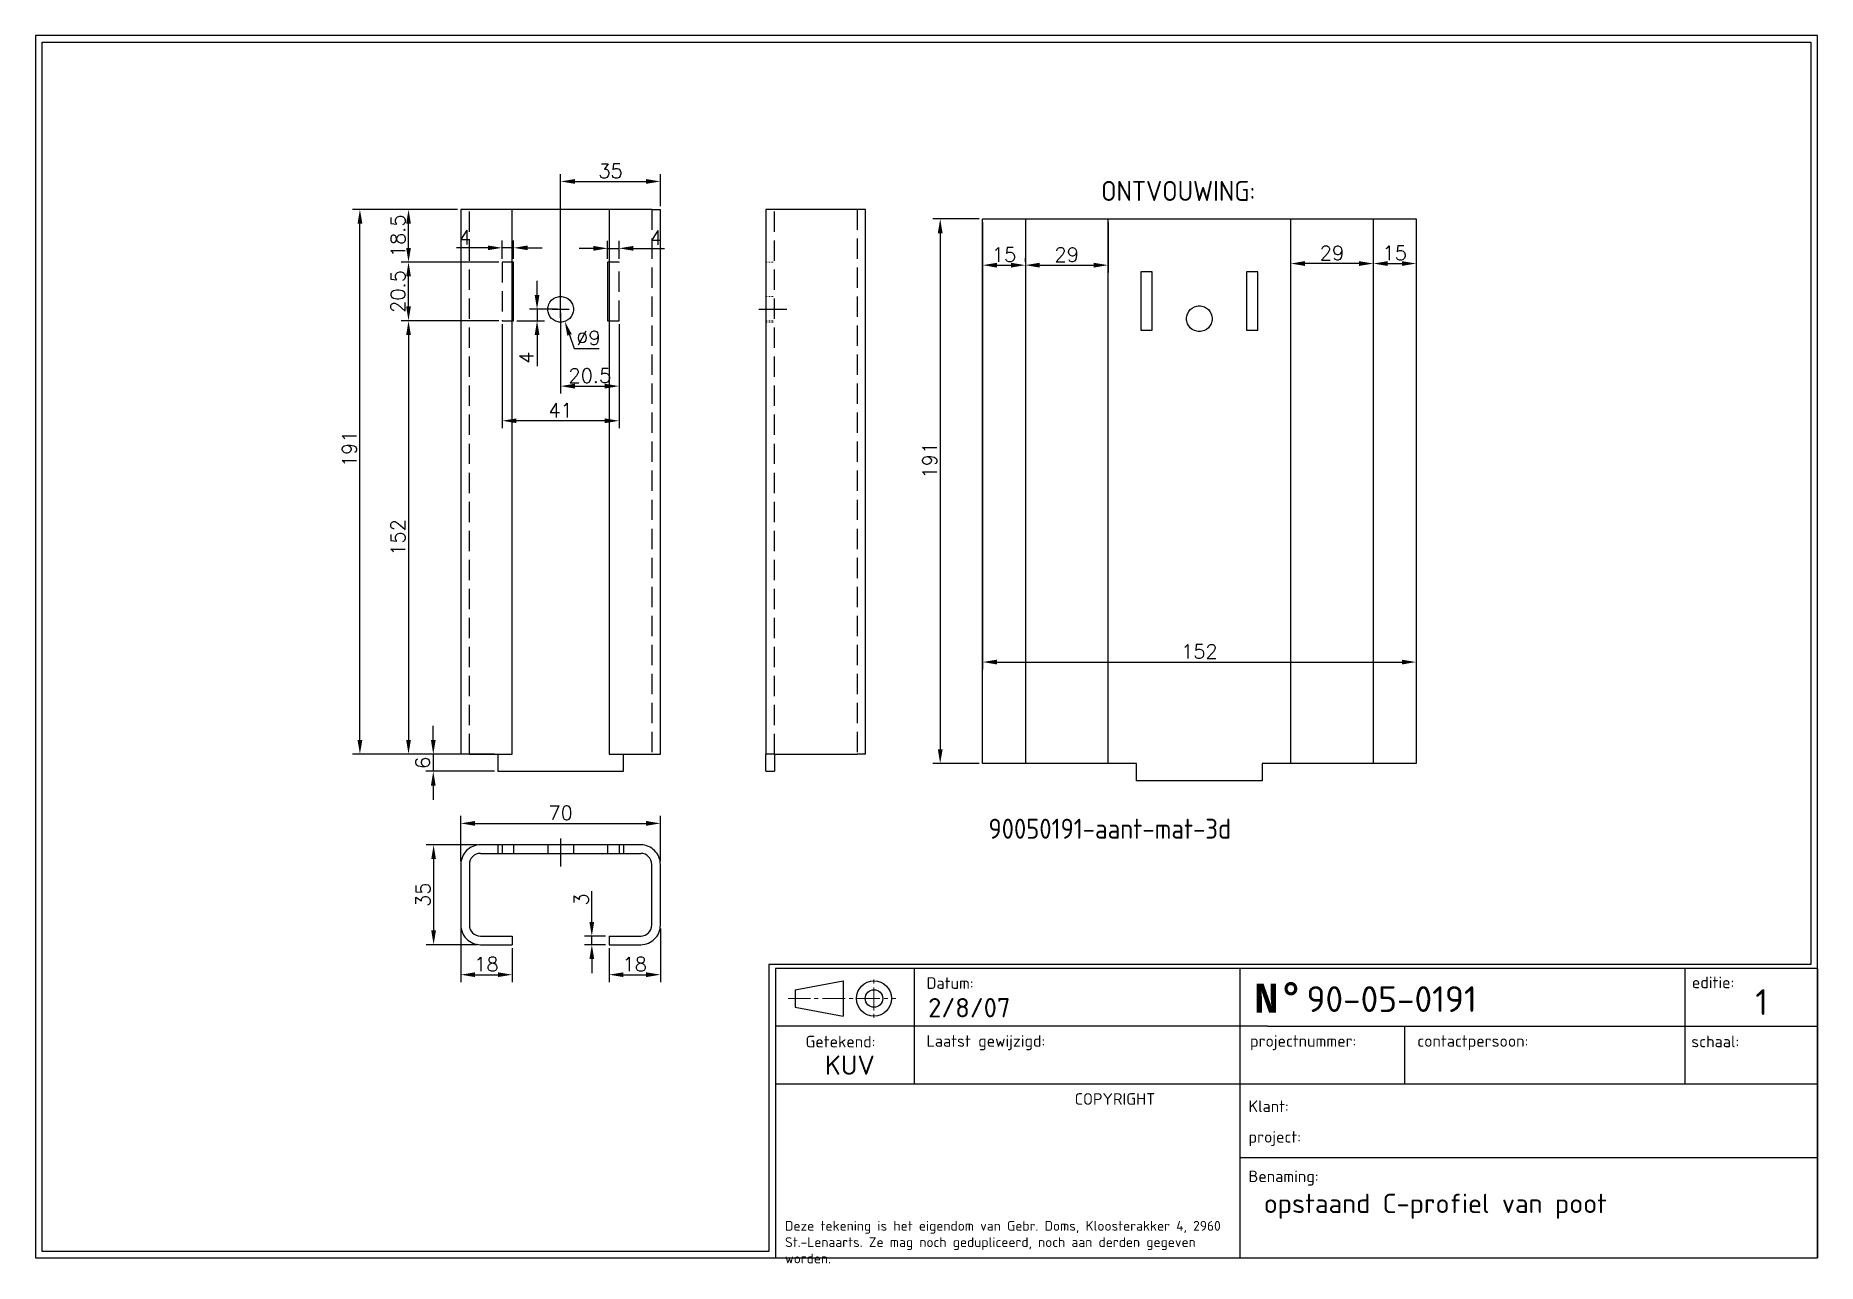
# Paper-space layout 'A4 Hor' of a CAD drawing. Extents: x 520 to 797, y 40 to 231.
# The model-space entities are those that its viewports show. They can reach past a viewport. Long polylines and large blocks are cut down to what shows.
import ezdxf
from ezdxf.enums import TextEntityAlignment as Align

# ---------------------------------------------------------------- set-up
doc = ezdxf.new("R2010")
doc.units = 0
for name, pattern in [('Aslijn', [28.575, 19.05, -3.175, 3.175, -3.175]), ('DASHED', [0.75, 0.5, -0.25]), ('Streeplijn', [10, 7, -3])]:
    doc.linetypes.add(name, pattern=pattern)
doc.layers.get('0').update_dxf_attribs({"linetype": 'CONTINUOUS'})
doc.layers.get('DEFPOINTS').update_dxf_attribs({"linetype": 'CONTINUOUS'})
for name, color, linetype in [('50VOL', 13, 'CONTINUOUS'), ('70VOL', 5, 'CONTINUOUS'), ('7A', 4, 'Aslijn'), ('AM_3', 6, 'Streeplijn'), ('BRANDLIJN', 93, 'CONTINUOUS')]:
    doc.layers.add(name, color=color, linetype=linetype)
doc.layers.add('Hidden (ISO)', color=6, linetype='DASHED', lineweight=5)
doc.layers.add('View', color=9, linetype='CONTINUOUS', plot=False)
doc.styles.add('ISOCPEUR', font='isocpeur.ttf')
doc.styles.add('ROMAND', font='', dxfattribs={"height": 2})
doc.styles.add('ROMANS', font='romans.shx')
doc.styles.get("Standard").update_dxf_attribs({"font": 'isocp.shx'})
doc.styles.get('ROMAND').set_extended_font_data('romand.shx')
doc.dimstyles.new('1_OP_02$0', dxfattribs={"dimscale": 2, "dimtxt": 2.5, "dimasz": 2.5, "dimexe": 1.3, "dimexo": 0.6, "dimgap": 0.6, "dimtad": 1, "dimdec": 1, "dimdsep": 46, "dimtxsty": 'ROMANS', "dimcen": -1.5, "dimclrd": 150, "dimclre": 150, "dimclrt": 5, "dimadec": 0, "dimazin": 0, "dimtfac": 1, "dimtdec": 1, "dimtmove": 0, "dimatfit": 3, "dimfxl": 0, "dimtolj": 1, "dimtzin": 0, "dimarcsym": 0})
doc.dimstyles.new('1_OP_02$3', dxfattribs={"dimscale": 2, "dimtxt": 2.5, "dimasz": 2.5, "dimexe": 1.3, "dimexo": 0.6, "dimgap": 0.6, "dimtad": 1, "dimtoh": 1, "dimdec": 1, "dimdsep": 46, "dimtxsty": 'ROMANS', "dimcen": -1.5, "dimclrd": 150, "dimclre": 150, "dimclrt": 5, "dimadec": 0, "dimazin": 0, "dimtfac": 1, "dimtdec": 1, "dimtofl": 0, "dimtmove": 0, "dimatfit": 0, "dimfxl": 0, "dimtolj": 1, "dimtzin": 0, "dimarcsym": 0})

# ---------------------------------------------------------------- blocks, each defined once
blk = doc.blocks.new('ISO_A4')
for p, q in [((200, 287), (10, 287)), ((10, 287), (10, 10)), ((200, 10), (200, 287)), ((10, 10), (200, 10))]:
    blk.add_line(p, q)
blk = doc.blocks.new('titelhoek1')
for p, q in [((162.06, 45), (0.06, 45)), ((0.06, 45), (0.06, 0)), ((21.62, 45), (21.62, 36)), ((72.32, 0), (72.32, 45)), ((141.44, 45), (141.44, 36)), ((162.06, 45), (162.06, 0)), ((3.12, 41.69), (10.59, 43.05)), ((3.12, 41.69), (3.12, 38.96)), ((10.59, 43.05), (10.59, 37.59)), ((3.12, 38.96), (10.59, 37.59)), ((76.56, 36), (0.06, 36)), ((21.62, 36), (21.62, 27)), ((76.56, 36), (162.06, 36)), ((97.85, 36), (97.85, 27)), ((141.44, 36), (141.44, 27)), ((162.06, 27), (0.06, 27)), ((72.32, 15.59), (162.06, 15.59)), ((0.06, 0), (162.06, 0))]:
    blk.add_line(p, q)
at = {"lineweight": 9}
for p, q in [((15.39, 43.28), (15.39, 42.63)), ((15.39, 42.04), (15.39, 38.45)), ((2.04, 40.32), (5.55, 40.32)), ((6.12, 40.32), (6.72, 40.32)), ((7.37, 40.32), (10.93, 40.32)), ((11.55, 40.32), (12.15, 40.32)), ((12.78, 40.32), (16.31, 40.32)), ((16.96, 40.32), (17.53, 40.32)), ((18.15, 40.32), (18.81, 40.32)), ((15.39, 37.93), (15.39, 37.3))]:
    blk.add_line(p, q, dxfattribs=at)
for radius in [2.73, 1.36]:
    blk.add_circle((15.39, 40.32), radius)
at = {"style": 'ISOCPEUR'}
for s, p in [('Datum:', (23.56, 41.82)), ('editie:', (142.55, 41.92)), ('Getekend:', (4.75, 32.72)), ('Laatst gewijzigd:', (23.56, 32.82)), ('projectnummer:', (73.85, 32.82)), ('contactpersoon:', (99.86, 32.82)), ('schaal:', (142.46, 32.74)), ('COPYRIGHT ', (46.6, 23.8)), ('Klant:', (73.62, 22.67)), ('project:', (73.62, 17.91)), ('Benaming:', (73.62, 11.78))]:
    blk.add_text(s, height=1.8, dxfattribs=at).set_placement(p)
at = {"insert": (74.49, 42.64), "char_height": 4.5, "width": 5, "attachment_point": 1, "style": 'ROMAND'}
blk.add_mtext('{\\fMonospac821 BT|b1|i0|c0|p49;N°}', dxfattribs=at)
at = {"lineweight": 9, "insert": (1.56, 5.74), "char_height": 1.52, "width": 71.22, "attachment_point": 1, "style": 'ISOCPEUR'}
blk.add_mtext('Deze tekening is het eigendom van Gebr. Doms, Kloosterakker 4, 2960 St.-Lenaarts. Ze mag noch gedupliceerd, noch aan derden gegeven worden.', dxfattribs=at)
at = {"style": 'ISOCPEUR'}
for tag, height, p in [('TEKENINGNR', 4, (82.64, 37.03)), ('CREATING_DATE', 3, (23.82, 36.49)), ('MODIFICATION_TIME', 3, (23.82, 27.49)), ('PROJECTNR', 3, (73.74, 27.6)), ('CONTACTPERSOON', 3, (99.76, 27.6)), ('KLANTNAAM', 3, (82.92, 21.47)), ('PROJECTOMSCHRIJVING:', 3, (82.92, 16.68))]:
    blk.add_attdef(tag, text='', height=height, dxfattribs=at).set_placement(p, align=Align.BOTTOM_LEFT)
for tag, height, p in [('VERSIE', 4, (153.41, 36.56)), ('MADE_BY', 3, (11.64, 27.56)), ('SCHAAL', 3, (153.27, 27.56))]:
    blk.add_attdef(tag, text='', height=height, dxfattribs=at).set_placement(p, align=Align.BOTTOM_CENTER)
for tag, p in [('BENAMING1', (75.99, 6.97)), ('BENAMING2', (75.99, 2.97))]:
    blk.add_attdef(tag, p, '', height=3, dxfattribs=at)
blk = doc.blocks.new('*D2')
at = {"layer": '70VOL', "color": 150, "lineweight": -2}
for p, q in [((2702.64, 628.09), (2665.87, 628.09)), ((2668.47, 442.09), (2668.47, 623.09)), ((2702.64, 437.09), (2665.87, 437.09))]:
    blk.add_line(p, q, dxfattribs=at)
at = {"layer": '70VOL', "color": 150}
for points in [[(2667.64, 623.09), (2669.31, 623.09), (2668.47, 628.09)], [(2667.64, 442.09), (2669.31, 442.09), (2668.47, 437.09)]]:
    blk.add_solid(points, dxfattribs=at)
at = {"layer": 'DEFPOINTS', "color": 0}
for p in [(2668.47, 628.09), (2703.84, 628.09), (2703.84, 437.09)]:
    blk.add_point(p, dxfattribs=at)
at = {"layer": '70VOL', "color": 5, "insert": (2664.77, 544.18), "char_height": 5, "attachment_point": 5, "rotation": 90, "style": 'ROMANS'}
blk.add_mtext('\\A1;191', dxfattribs=at)
blk = doc.blocks.new('*D3')
at = {"layer": '70VOL', "color": 150, "lineweight": -2}
for p, q in [((2694.19, 442.09), (2694.19, 447.09)), ((2715.64, 437.09), (2691.59, 437.09)), ((2694.19, 437.09), (2694.19, 431.09)), ((2715.64, 431.09), (2691.59, 431.09)), ((2694.19, 426.09), (2694.19, 421.09))]:
    blk.add_line(p, q, dxfattribs=at)
at = {"layer": '70VOL', "color": 150}
for points in [[(2693.36, 442.09), (2695.03, 442.09), (2694.19, 437.09)], [(2693.36, 426.09), (2695.03, 426.09), (2694.19, 431.09)]]:
    blk.add_solid(points, dxfattribs=at)
at = {"layer": 'DEFPOINTS', "color": 0}
for p in [(2716.84, 437.09), (2694.19, 431.09), (2716.84, 431.09)]:
    blk.add_point(p, dxfattribs=at)
at = {"layer": '70VOL', "color": 5, "insert": (2690.49, 434.09), "char_height": 5, "attachment_point": 5, "rotation": 90, "style": 'ROMANS'}
blk.add_mtext('\\A1;6', dxfattribs=at)
blk = doc.blocks.new('*D4')
at = {"layer": '70VOL', "color": 150, "lineweight": -2}
for p, q in [((2703.84, 399.6), (2703.84, 415.43)), ((2708.84, 412.83), (2768.84, 412.83)), ((2773.84, 399.6), (2773.84, 415.43))]:
    blk.add_line(p, q, dxfattribs=at)
at = {"layer": '70VOL', "color": 150}
for points in [[(2708.84, 413.67), (2708.84, 412), (2703.84, 412.83)], [(2768.84, 413.67), (2768.84, 412), (2773.84, 412.83)]]:
    blk.add_solid(points, dxfattribs=at)
at = {"layer": 'DEFPOINTS', "color": 0}
for p in [(2773.84, 412.83), (2703.84, 398.4), (2773.84, 398.4)]:
    blk.add_point(p, dxfattribs=at)
at = {"layer": '70VOL', "color": 5, "insert": (2738.84, 416.53), "char_height": 5, "attachment_point": 5, "style": 'ROMANS'}
blk.add_mtext('\\A1;70', dxfattribs=at)
blk = doc.blocks.new('*D5')
at = {"layer": '70VOL', "color": 150, "lineweight": -2}
for p, q in [((2709.54, 405.3), (2691.71, 405.3)), ((2694.31, 400.3), (2694.31, 375.3)), ((2709.54, 370.3), (2691.71, 370.3))]:
    blk.add_line(p, q, dxfattribs=at)
at = {"layer": '70VOL', "color": 150}
for points in [[(2693.48, 400.3), (2695.14, 400.3), (2694.31, 405.3)], [(2693.48, 375.3), (2695.14, 375.3), (2694.31, 370.3)]]:
    blk.add_solid(points, dxfattribs=at)
at = {"layer": 'DEFPOINTS', "color": 0}
for p in [(2710.74, 405.3), (2694.31, 370.3), (2710.74, 370.3)]:
    blk.add_point(p, dxfattribs=at)
at = {"layer": '70VOL', "color": 5, "insert": (2690.61, 387.8), "char_height": 5, "attachment_point": 5, "rotation": 90, "style": 'ROMANS'}
blk.add_mtext('\\A1;35', dxfattribs=at)
blk = doc.blocks.new('*D6')
at = {"layer": '70VOL', "color": 150, "lineweight": -2}
for p, q in [((2703.84, 376), (2703.84, 357.18)), ((2721.84, 369.1), (2721.84, 357.18)), ((2708.84, 359.78), (2716.84, 359.78))]:
    blk.add_line(p, q, dxfattribs=at)
at = {"layer": '70VOL', "color": 150}
for points in [[(2708.84, 360.61), (2708.84, 358.94), (2703.84, 359.78)], [(2716.84, 360.61), (2716.84, 358.94), (2721.84, 359.78)]]:
    blk.add_solid(points, dxfattribs=at)
at = {"layer": 'DEFPOINTS', "color": 0}
for p in [(2703.84, 377.2), (2721.84, 370.3), (2721.84, 359.78)]:
    blk.add_point(p, dxfattribs=at)
at = {"layer": '70VOL', "color": 5, "insert": (2712.84, 363.48), "char_height": 5, "attachment_point": 5, "style": 'ROMANS'}
blk.add_mtext('\\A1;18', dxfattribs=at)
blk = doc.blocks.new('*D7')
at = {"layer": '70VOL', "color": 150, "lineweight": -2}
for p, q in [((2773.84, 376), (2773.84, 357.18)), ((2755.84, 369.1), (2755.84, 357.18)), ((2760.84, 359.78), (2768.84, 359.78))]:
    blk.add_line(p, q, dxfattribs=at)
at = {"layer": '70VOL', "color": 150}
for points in [[(2760.84, 360.61), (2760.84, 358.94), (2755.84, 359.78)], [(2768.84, 360.61), (2768.84, 358.94), (2773.84, 359.78)]]:
    blk.add_solid(points, dxfattribs=at)
at = {"layer": 'DEFPOINTS', "color": 0}
for p in [(2773.84, 377.2), (2755.84, 370.3), (2773.84, 359.78)]:
    blk.add_point(p, dxfattribs=at)
at = {"layer": '70VOL', "color": 5, "insert": (2764.84, 363.48), "char_height": 5, "attachment_point": 5, "style": 'ROMANS'}
blk.add_mtext('\\A1;18', dxfattribs=at)
blk = doc.blocks.new('*D8')
at = {"layer": '70VOL', "color": 150, "lineweight": -2}
for p, q in [((2749.79, 378.3), (2749.79, 389.03)), ((2754.64, 373.3), (2747.19, 373.3)), ((2754.64, 370.3), (2747.19, 370.3)), ((2749.79, 370.3), (2749.79, 373.3)), ((2749.79, 365.3), (2749.79, 360.3))]:
    blk.add_line(p, q, dxfattribs=at)
at = {"layer": '70VOL', "color": 150}
for points in [[(2748.95, 378.3), (2750.62, 378.3), (2749.79, 373.3)], [(2748.95, 365.3), (2750.62, 365.3), (2749.79, 370.3)]]:
    blk.add_solid(points, dxfattribs=at)
at = {"layer": 'DEFPOINTS', "color": 0}
for p in [(2749.79, 373.3), (2755.84, 373.3), (2755.84, 370.3)]:
    blk.add_point(p, dxfattribs=at)
at = {"layer": '70VOL', "color": 5, "insert": (2746.09, 386.16), "char_height": 5, "attachment_point": 5, "rotation": 90, "style": 'ROMANS'}
blk.add_mtext('\\A1;3', dxfattribs=at)
blk = doc.blocks.new('*D9')
at = {"layer": '70VOL', "color": 150, "lineweight": -2}
for p, q in [((2738.84, 590.09), (2738.84, 596.09)), ((2735.84, 593.09), (2741.84, 593.09)), ((2741.95, 584.12), (2743.59, 579.39)), ((2743.59, 579.39), (2752.41, 579.39))]:
    blk.add_line(p, q, dxfattribs=at)
at = {"layer": '70VOL', "color": 150}
blk.add_solid([(2742.74, 584.39), (2741.16, 583.84), (2740.31, 588.84)], dxfattribs=at)
at = {"layer": 'DEFPOINTS', "color": 0}
for p in [(2737.37, 597.34), (2740.31, 588.84)]:
    blk.add_point(p, dxfattribs=at)
at = {"layer": '70VOL', "color": 5, "insert": (2748.6, 583.09), "char_height": 5, "attachment_point": 5, "style": 'ROMANS'}
blk.add_mtext('\\A1;∅9', dxfattribs=at)
blk = doc.blocks.new('*D10')
at = {"layer": '70VOL', "color": 150, "lineweight": -2}
for p, q in [((2717.14, 589.09), (2682.91, 589.09)), ((2685.51, 584.09), (2685.51, 442.09)), ((2702.64, 437.09), (2682.91, 437.09))]:
    blk.add_line(p, q, dxfattribs=at)
at = {"layer": '70VOL', "color": 150}
for points in [[(2684.68, 584.09), (2686.34, 584.09), (2685.51, 589.09)], [(2684.68, 442.09), (2686.34, 442.09), (2685.51, 437.09)]]:
    blk.add_solid(points, dxfattribs=at)
at = {"layer": 'DEFPOINTS', "color": 0}
for p in [(2718.34, 589.09), (2685.51, 437.09), (2703.84, 437.09)]:
    blk.add_point(p, dxfattribs=at)
at = {"layer": '70VOL', "color": 5, "insert": (2681.81, 513.09), "char_height": 5, "attachment_point": 5, "rotation": 90, "style": 'ROMANS'}
blk.add_mtext('\\A1;152', dxfattribs=at)
blk = doc.blocks.new('*D11')
at = {"layer": '70VOL', "color": 150, "lineweight": -2}
for p, q in [((2738.84, 594.29), (2738.84, 640.52)), ((2743.84, 637.92), (2768.84, 637.92)), ((2773.84, 629.29), (2773.84, 640.52))]:
    blk.add_line(p, q, dxfattribs=at)
at = {"layer": '70VOL', "color": 150}
for points in [[(2743.84, 638.75), (2743.84, 637.09), (2738.84, 637.92)], [(2768.84, 638.75), (2768.84, 637.09), (2773.84, 637.92)]]:
    blk.add_solid(points, dxfattribs=at)
at = {"layer": 'DEFPOINTS', "color": 0}
for p in [(2773.84, 637.92), (2773.84, 628.09), (2738.84, 593.09)]:
    blk.add_point(p, dxfattribs=at)
at = {"layer": '70VOL', "color": 5, "insert": (2756.34, 641.62), "char_height": 5, "attachment_point": 5, "style": 'ROMANS'}
blk.add_mtext('\\A1;35', dxfattribs=at)
blk = doc.blocks.new('*D12')
at = {"layer": '70VOL', "color": 150, "lineweight": -2}
for p, q in [((2738.84, 591.89), (2738.84, 563.55)), ((2759.34, 587.89), (2759.34, 563.55)), ((2743.84, 566.15), (2754.34, 566.15))]:
    blk.add_line(p, q, dxfattribs=at)
at = {"layer": '70VOL', "color": 150}
for points in [[(2743.84, 566.98), (2743.84, 565.31), (2738.84, 566.15)], [(2754.34, 566.98), (2754.34, 565.31), (2759.34, 566.15)]]:
    blk.add_solid(points, dxfattribs=at)
at = {"layer": 'DEFPOINTS', "color": 0}
for p in [(2738.84, 593.09), (2759.34, 589.09), (2759.34, 566.15)]:
    blk.add_point(p, dxfattribs=at)
at = {"layer": '70VOL', "color": 5, "insert": (2749.09, 569.85), "char_height": 5, "attachment_point": 5, "style": 'ROMANS'}
blk.add_mtext('\\A1;20.5', dxfattribs=at)
blk = doc.blocks.new('*D13')
at = {"layer": '70VOL', "color": 150, "lineweight": -2}
for p, q in [((2718.34, 587.89), (2718.34, 551.4)), ((2759.34, 587.89), (2759.34, 551.4)), ((2754.34, 554), (2723.34, 554))]:
    blk.add_line(p, q, dxfattribs=at)
at = {"layer": '70VOL', "color": 150}
for points in [[(2723.34, 554.83), (2723.34, 553.17), (2718.34, 554)], [(2754.34, 554.83), (2754.34, 553.17), (2759.34, 554)]]:
    blk.add_solid(points, dxfattribs=at)
at = {"layer": 'DEFPOINTS', "color": 0}
for p in [(2718.34, 589.09), (2759.34, 589.09), (2718.34, 554)]:
    blk.add_point(p, dxfattribs=at)
at = {"layer": '70VOL', "color": 5, "insert": (2738.84, 557.7), "char_height": 5, "attachment_point": 5, "style": 'ROMANS'}
blk.add_mtext('\\A1;41', dxfattribs=at)
blk = doc.blocks.new('*D14')
at = {"layer": '70VOL', "color": 150, "lineweight": -2}
for p, q in [((2713.34, 614.64), (2702.37, 614.64)), ((2718.34, 610.79), (2718.34, 617.24)), ((2722.34, 614.64), (2718.34, 614.64)), ((2722.34, 610.79), (2722.34, 617.24)), ((2727.34, 614.64), (2732.34, 614.64))]:
    blk.add_line(p, q, dxfattribs=at)
at = {"layer": '70VOL', "color": 150}
for points in [[(2713.34, 615.47), (2713.34, 613.81), (2718.34, 614.64)], [(2727.34, 615.47), (2727.34, 613.81), (2722.34, 614.64)]]:
    blk.add_solid(points, dxfattribs=at)
at = {"layer": 'DEFPOINTS', "color": 0}
for p in [(2718.34, 614.64), (2718.34, 609.59), (2722.34, 609.59)]:
    blk.add_point(p, dxfattribs=at)
at = {"layer": '70VOL', "color": 5, "insert": (2705.35, 618.34), "char_height": 5, "attachment_point": 5, "style": 'ROMANS'}
blk.add_mtext('\\A1;4', dxfattribs=at)
blk = doc.blocks.new('*D15')
at = {"layer": '70VOL', "color": 150, "lineweight": -2}
for p, q in [((2750.34, 614.46), (2745.34, 614.46)), ((2755.34, 610.79), (2755.34, 617.06)), ((2755.34, 614.46), (2759.34, 614.46)), ((2759.34, 610.79), (2759.34, 617.06)), ((2764.34, 614.46), (2775.31, 614.46))]:
    blk.add_line(p, q, dxfattribs=at)
at = {"layer": '70VOL', "color": 150}
for points in [[(2750.34, 615.3), (2750.34, 613.63), (2755.34, 614.46)], [(2764.34, 615.3), (2764.34, 613.63), (2759.34, 614.46)]]:
    blk.add_solid(points, dxfattribs=at)
at = {"layer": 'DEFPOINTS', "color": 0}
for p in [(2759.34, 614.46), (2755.34, 609.59), (2759.34, 609.59)]:
    blk.add_point(p, dxfattribs=at)
at = {"layer": '70VOL', "color": 5, "insert": (2772.33, 618.16), "char_height": 5, "attachment_point": 5, "style": 'ROMANS'}
blk.add_mtext('\\A1;4', dxfattribs=at)
blk = doc.blocks.new('*D16')
at = {"layer": '70VOL', "color": 150, "lineweight": -2}
for p, q in [((2717.14, 609.59), (2682.91, 609.59)), ((2685.51, 594.09), (2685.51, 604.59)), ((2717.14, 589.09), (2682.91, 589.09))]:
    blk.add_line(p, q, dxfattribs=at)
at = {"layer": '70VOL', "color": 150}
for points in [[(2684.68, 604.59), (2686.34, 604.59), (2685.51, 609.59)], [(2684.68, 594.09), (2686.34, 594.09), (2685.51, 589.09)]]:
    blk.add_solid(points, dxfattribs=at)
at = {"layer": 'DEFPOINTS', "color": 0}
for p in [(2685.51, 609.59), (2718.34, 609.59), (2718.34, 589.09)]:
    blk.add_point(p, dxfattribs=at)
at = {"layer": '70VOL', "color": 5, "insert": (2681.81, 599.34), "char_height": 5, "attachment_point": 5, "rotation": 90, "style": 'ROMANS'}
blk.add_mtext('\\A1;20.5', dxfattribs=at)
blk = doc.blocks.new('*D17')
at = {"layer": '70VOL', "color": 150, "lineweight": -2}
for p, q in [((2730.58, 598.09), (2730.58, 603.09)), ((2723.54, 589.09), (2733.18, 589.09)), ((2737.64, 593.09), (2727.98, 593.09)), ((2730.58, 593.09), (2730.58, 589.09)), ((2730.58, 584.09), (2730.58, 573.12))]:
    blk.add_line(p, q, dxfattribs=at)
at = {"layer": '70VOL', "color": 150}
for points in [[(2729.74, 598.09), (2731.41, 598.09), (2730.58, 593.09)], [(2729.74, 584.09), (2731.41, 584.09), (2730.58, 589.09)]]:
    blk.add_solid(points, dxfattribs=at)
at = {"layer": 'DEFPOINTS', "color": 0}
for p in [(2722.34, 589.09), (2730.58, 589.09), (2738.84, 593.09)]:
    blk.add_point(p, dxfattribs=at)
at = {"layer": '70VOL', "color": 5, "insert": (2726.88, 576.11), "char_height": 5, "attachment_point": 5, "rotation": 90, "style": 'ROMANS'}
blk.add_mtext('\\A1;4', dxfattribs=at)
blk = doc.blocks.new('*D18')
at = {"layer": '70VOL', "color": 150, "lineweight": -2}
for p, q in [((2885.62, 624.78), (2869.35, 624.78)), ((2871.95, 619.78), (2871.95, 438.78)), ((2885.62, 433.78), (2869.35, 433.78))]:
    blk.add_line(p, q, dxfattribs=at)
at = {"layer": '70VOL', "color": 150}
for points in [[(2871.12, 619.78), (2872.79, 619.78), (2871.95, 624.78)], [(2871.12, 438.78), (2872.79, 438.78), (2871.95, 433.78)]]:
    blk.add_solid(points, dxfattribs=at)
at = {"layer": 'DEFPOINTS', "color": 0}
for p in [(2886.82, 624.78), (2871.95, 433.78), (2886.82, 433.78)]:
    blk.add_point(p, dxfattribs=at)
at = {"layer": '70VOL', "color": 5, "insert": (2868.25, 540.13), "char_height": 5, "attachment_point": 5, "rotation": 90, "style": 'ROMANS'}
blk.add_mtext('\\A1;191', dxfattribs=at)
blk = doc.blocks.new('*D19')
at = {"layer": '70VOL', "color": 150, "lineweight": -2}
for p, q in [((2886.82, 623.58), (2886.82, 466.8)), ((3038.84, 623.58), (3038.84, 466.8)), ((2891.82, 469.4), (3033.84, 469.4))]:
    blk.add_line(p, q, dxfattribs=at)
at = {"layer": '70VOL', "color": 150}
for points in [[(2891.82, 470.23), (2891.82, 468.56), (2886.82, 469.4)], [(3033.84, 470.23), (3033.84, 468.56), (3038.84, 469.4)]]:
    blk.add_solid(points, dxfattribs=at)
at = {"layer": 'DEFPOINTS', "color": 0}
for p in [(2886.82, 624.78), (3038.84, 624.78), (3038.84, 469.4)]:
    blk.add_point(p, dxfattribs=at)
at = {"layer": '70VOL', "color": 5, "insert": (2962.83, 473.1), "char_height": 5, "attachment_point": 5, "style": 'ROMANS'}
blk.add_mtext('\\A1;152', dxfattribs=at)
blk = doc.blocks.new('*D20')
at = {"layer": '70VOL', "color": 150, "lineweight": -2}
for p, q in [((2886.82, 623.58), (2886.82, 605.96)), ((2901.82, 623.58), (2901.82, 605.96)), ((2891.82, 608.56), (2896.82, 608.56))]:
    blk.add_line(p, q, dxfattribs=at)
at = {"layer": '70VOL', "color": 150}
for points in [[(2891.82, 609.39), (2891.82, 607.72), (2886.82, 608.56)], [(2896.82, 609.39), (2896.82, 607.72), (2901.82, 608.56)]]:
    blk.add_solid(points, dxfattribs=at)
at = {"layer": 'DEFPOINTS', "color": 0}
for p in [(2886.82, 624.78), (2901.82, 624.78), (2901.82, 608.56)]:
    blk.add_point(p, dxfattribs=at)
at = {"layer": '70VOL', "color": 5, "insert": (2894.32, 612.26), "char_height": 5, "attachment_point": 5, "style": 'ROMANS'}
blk.add_mtext('\\A1;15', dxfattribs=at)
blk = doc.blocks.new('*D23')
at = {"layer": '70VOL', "color": 150, "lineweight": -2}
for p, q in [((3023.84, 623.58), (3023.84, 606.53)), ((3038.84, 623.58), (3038.84, 606.53)), ((3028.84, 609.13), (3033.84, 609.13))]:
    blk.add_line(p, q, dxfattribs=at)
at = {"layer": '70VOL', "color": 150}
for points in [[(3028.84, 609.97), (3028.84, 608.3), (3023.84, 609.13)], [(3033.84, 609.97), (3033.84, 608.3), (3038.84, 609.13)]]:
    blk.add_solid(points, dxfattribs=at)
at = {"layer": 'DEFPOINTS', "color": 0}
for p in [(3023.84, 624.78), (3038.84, 624.78), (3038.84, 609.13)]:
    blk.add_point(p, dxfattribs=at)
at = {"layer": '70VOL', "color": 5, "insert": (3031.34, 612.83), "char_height": 5, "attachment_point": 5, "style": 'ROMANS'}
blk.add_mtext('\\A1;15', dxfattribs=at)
blk = doc.blocks.new('*D24')
at = {"layer": '70VOL', "color": 150, "lineweight": -2}
for p, q in [((2930.82, 623.58), (2930.82, 605.96)), ((2901.82, 609.76), (2901.82, 611.16)), ((2906.82, 608.56), (2925.82, 608.56))]:
    blk.add_line(p, q, dxfattribs=at)
at = {"layer": '70VOL', "color": 150}
for points in [[(2906.82, 609.39), (2906.82, 607.72), (2901.82, 608.56)], [(2925.82, 609.39), (2925.82, 607.72), (2930.82, 608.56)]]:
    blk.add_solid(points, dxfattribs=at)
at = {"layer": 'DEFPOINTS', "color": 0}
for p in [(2930.82, 624.78), (2901.82, 608.56), (2930.82, 608.56)]:
    blk.add_point(p, dxfattribs=at)
at = {"layer": '70VOL', "color": 5, "insert": (2916.32, 612.26), "char_height": 5, "attachment_point": 5, "style": 'ROMANS'}
blk.add_mtext('\\A1;29', dxfattribs=at)
blk = doc.blocks.new('*D25')
at = {"layer": '70VOL', "color": 150, "lineweight": -2}
for p, q in [((2994.84, 623.58), (2994.84, 606.53)), ((3023.84, 623.58), (3023.84, 606.53)), ((3018.84, 609.13), (2999.84, 609.13))]:
    blk.add_line(p, q, dxfattribs=at)
at = {"layer": '70VOL', "color": 150}
for points in [[(2999.84, 609.97), (2999.84, 608.3), (2994.84, 609.13)], [(3018.84, 609.97), (3018.84, 608.3), (3023.84, 609.13)]]:
    blk.add_solid(points, dxfattribs=at)
at = {"layer": 'DEFPOINTS', "color": 0}
for p in [(2994.84, 624.78), (3023.84, 624.78), (2994.84, 609.13)]:
    blk.add_point(p, dxfattribs=at)
at = {"layer": '70VOL', "color": 5, "insert": (3009.34, 612.83), "char_height": 5, "attachment_point": 5, "style": 'ROMANS'}
blk.add_mtext('\\A1;29', dxfattribs=at)
blk = doc.blocks.new('*D26')
at = {"layer": '70VOL', "color": 150, "lineweight": -2}
for p, q in [((2702.64, 628.09), (2682.91, 628.09)), ((2685.51, 614.59), (2685.51, 623.09)), ((2717.14, 609.59), (2682.91, 609.59))]:
    blk.add_line(p, q, dxfattribs=at)
at = {"layer": '70VOL', "color": 150}
for points in [[(2684.68, 623.09), (2686.34, 623.09), (2685.51, 628.09)], [(2684.68, 614.59), (2686.34, 614.59), (2685.51, 609.59)]]:
    blk.add_solid(points, dxfattribs=at)
at = {"layer": 'DEFPOINTS', "color": 0}
for p in [(2685.51, 628.09), (2703.84, 628.09), (2718.34, 609.59)]:
    blk.add_point(p, dxfattribs=at)
at = {"layer": '70VOL', "color": 5, "insert": (2681.81, 618.84), "char_height": 5, "attachment_point": 5, "rotation": 90, "style": 'ROMANS'}
blk.add_mtext('\\A1;18.5', dxfattribs=at)

msp = doc.modelspace()

# ---------------------------------------------------------------- linework, layer by layer
at = {"layer": '50VOL', "ltscale": 0.2}
for p, q in [((2703.84, 628.09), (2703.84, 437.09)), ((2706.84, 628.09), (2703.84, 628.09)), ((2721.84, 628.09), (2706.84, 628.09)), ((2755.84, 628.09), (2721.84, 628.09)), ((2721.84, 437.09), (2721.84, 628.09)), ((2770.84, 628.09), (2755.84, 628.09)), ((2755.84, 628.09), (2755.84, 437.09)), ((2770.84, 628.09), (2773.84, 628.09)), ((2773.84, 437.09), (2773.84, 628.09)), ((2810.8, 628.09), (2810.8, 437.09)), ((2813.8, 628.09), (2810.8, 628.09)), ((2842.8, 628.09), (2813.8, 628.09)), ((2845.8, 628.09), (2842.8, 628.09)), ((2845.8, 437.09), (2845.8, 628.09)), ((2886.82, 624.78), (3038.84, 624.78)), ((2886.82, 433.78), (2886.82, 624.78)), ((2901.82, 624.78), (2901.82, 433.78)), ((2930.82, 433.78), (2930.82, 624.78)), ((2994.84, 624.78), (2994.84, 433.78)), ((3023.84, 624.78), (3023.84, 433.78)), ((3038.84, 624.78), (3038.84, 433.78)), ((2722.34, 609.59), (2721.84, 609.59)), ((2722.34, 589.09), (2722.34, 609.59)), ((2755.84, 609.59), (2755.34, 609.59)), ((2755.34, 609.59), (2755.34, 589.09)), ((2942.33, 606.28), (2942.33, 585.78)), ((2946.33, 606.28), (2942.33, 606.28)), ((2946.33, 585.78), (2946.33, 606.28)), ((2979.33, 606.28), (2979.33, 585.78)), ((2983.33, 606.28), (2979.33, 606.28)), ((2983.33, 585.78), (2983.33, 606.28)), ((2721.84, 589.09), (2722.34, 589.09)), ((2755.34, 589.09), (2755.84, 589.09)), ((2942.33, 585.78), (2946.33, 585.78)), ((2979.33, 585.78), (2983.33, 585.78)), ((2706.84, 437.09), (2703.84, 437.09)), ((2706.84, 437.09), (2721.84, 437.09)), ((2716.84, 437.09), (2716.84, 431.09)), ((2755.84, 437.09), (2770.84, 437.09)), ((2760.84, 431.09), (2760.84, 437.09)), ((2770.84, 437.09), (2773.84, 437.09)), ((2813.8, 437.09), (2810.8, 437.09)), ((2810.8, 431.09), (2810.8, 437.09)), ((2813.8, 437.09), (2842.8, 437.09)), ((2813.8, 437.09), (2813.8, 431.09)), ((2845.8, 437.09), (2842.8, 437.09)), ((2940.83, 433.78), (2886.82, 433.78)), ((2940.83, 427.78), (2940.83, 433.78)), ((3038.84, 433.78), (2984.83, 433.78)), ((2984.83, 433.78), (2984.83, 427.78)), ((2716.84, 431.09), (2760.84, 431.09)), ((2810.8, 431.09), (2813.8, 431.09)), ((2984.83, 427.78), (2940.83, 427.78)), ((2716.84, 405.3), (2710.74, 405.3)), ((2710.74, 402.3), (2716.84, 402.3)), ((2760.84, 405.3), (2716.84, 405.3)), ((2716.84, 405.3), (2716.84, 402.3)), ((2716.84, 402.3), (2760.84, 402.3)), ((2766.94, 405.3), (2760.84, 405.3)), ((2760.84, 405.3), (2760.84, 402.3)), ((2760.84, 402.3), (2766.94, 402.3)), ((2703.84, 398.4), (2703.84, 377.2)), ((2706.84, 398.4), (2706.84, 377.2)), ((2770.84, 377.2), (2770.84, 398.4)), ((2773.84, 377.2), (2773.84, 398.4)), ((2710.74, 373.3), (2721.84, 373.3)), ((2710.74, 370.3), (2721.84, 370.3)), ((2721.84, 373.3), (2721.84, 370.3)), ((2755.84, 373.3), (2766.94, 373.3)), ((2755.84, 373.3), (2755.84, 370.3)), ((2755.84, 370.3), (2766.94, 370.3))]:
    msp.add_line(p, q, dxfattribs=at)
for centre in [(2738.84, 593.09), (2962.83, 589.78)]:
    msp.add_circle(centre, 4.5, dxfattribs=at)
for centre, radius, start, end in [((2710.74, 398.4), 6.9, 90, 180), ((2710.74, 398.4), 3.9, 90, 180), ((2766.94, 398.4), 6.9, 0, 90), ((2766.94, 398.4), 3.9, 0, 90), ((2710.74, 377.2), 6.9, 180, 270), ((2710.74, 377.2), 3.9, 180, 270), ((2766.94, 377.2), 3.9, 270, 0), ((2766.94, 377.2), 6.9, 270, 0)]:
    msp.add_arc(centre, radius, start, end, dxfattribs=at)
at = {"layer": '7A'}
for p, q in [((2808.37, 593.09), (2818.15, 593.09)), ((2738.84, 407.49), (2738.84, 397.72))]:
    msp.add_line(p, q, dxfattribs=at)
at = {"layer": 'AM_3', "ltscale": 0.2}
for p, q in [((2706.84, 437.09), (2706.84, 628.09)), ((2770.84, 628.09), (2770.84, 437.09)), ((2813.8, 437.09), (2813.8, 628.09)), ((2842.8, 628.09), (2842.8, 437.09)), ((2718.34, 609.59), (2718.34, 589.09)), ((2721.84, 609.59), (2718.34, 609.59)), ((2759.34, 609.59), (2755.84, 609.59)), ((2759.34, 589.09), (2759.34, 609.59)), ((2718.34, 589.09), (2721.84, 589.09)), ((2755.84, 589.09), (2759.34, 589.09)), ((2718.34, 405.3), (2718.34, 402.3)), ((2722.34, 405.3), (2722.34, 402.3)), ((2734.34, 405.3), (2734.34, 402.3)), ((2743.34, 405.3), (2743.34, 402.3)), ((2755.34, 405.3), (2755.34, 402.3)), ((2759.34, 405.3), (2759.34, 402.3))]:
    msp.add_line(p, q, dxfattribs=at)
at = {"layer": 'Hidden (ISO)', "ltscale": 0.2}
for p, q in [((2810.8, 609.59), (2813.8, 609.59)), ((2810.8, 597.59), (2813.8, 597.59)), ((2810.8, 589.09), (2813.8, 589.09)), ((2810.8, 588.59), (2813.8, 588.59))]:
    msp.add_line(p, q, dxfattribs=at)

# ---------------------------------------------------------------- texts
at = {"layer": '70VOL', "ltscale": 0.2}
msp.add_text('ONTVOUWING:', height=7, dxfattribs=at).set_placement((2928.38, 631.09, 10.81))
at = {"layer": 'BRANDLIJN', "ltscale": 0.2}
msp.add_text('90050191-aant-mat-3d', height=7, dxfattribs=at).set_placement((2888.88, 407.46, 10.81))

# ---------------------------------------------------------------- dimensions: what is measured, and where the dimension line sits
at = {"layer": '70VOL'}
for base, p1, p2, picture, middle in [((2773.84, 637.92), (2738.84, 593.09), (2773.84, 628.09), '*D11', (2756.34, 641.62)), ((2718.34, 614.64), (2722.34, 609.59), (2718.34, 609.59), '*D14', (2705.35, 618.34)), ((2759.34, 614.46), (2755.34, 609.59), (2759.34, 609.59), '*D15', (2772.33, 618.16)), ((2901.82, 608.56), (2886.82, 624.78), (2901.82, 624.78), '*D20', (2894.32, 612.26)), ((2930.82, 608.56), (2901.82, 608.56), (2930.82, 624.78), '*D24', (2916.32, 612.26)), ((2994.84, 609.13), (3023.84, 624.78), (2994.84, 624.78), '*D25', (3009.34, 612.83)), ((3038.84, 609.13), (3023.84, 624.78), (3038.84, 624.78), '*D23', (3031.34, 612.83)), ((2773.84, 412.83), (2703.84, 398.4), (2773.84, 398.4), '*D4', (2738.84, 416.53)), ((2721.84, 359.78), (2703.84, 377.2), (2721.84, 370.3), '*D6', (2712.84, 363.48)), ((2773.84, 359.78), (2755.84, 370.3), (2773.84, 377.2), '*D7', (2764.84, 363.48))]:
    dim = msp.add_linear_dim(base=base, p1=p1, p2=p2, dimstyle='1_OP_02$0', dxfattribs=at)
    dim.commit()
    dim.dimension.update_dxf_attribs({"geometry": picture, "text_midpoint": middle})
at = {"layer": '70VOL', "ltscale": 0.2}
dim = msp.add_linear_dim(base=(2668.47, 628.09), p1=(2703.84, 437.09), p2=(2703.84, 628.09), angle=270, dimstyle='1_OP_02$0', dxfattribs=at)
dim.commit()
dim.dimension.update_dxf_attribs({"geometry": '*D2', "text_midpoint": (2668.47, 544.18), "dimtype": 160})
at = {"layer": '70VOL'}
for base, p1, p2, picture, middle in [((2685.51, 628.09), (2718.34, 609.59), (2703.84, 628.09), '*D26', (2681.81, 618.84)), ((2685.51, 609.59), (2718.34, 589.09), (2718.34, 609.59), '*D16', (2681.81, 599.34)), ((2730.58, 589.09), (2738.84, 593.09), (2722.34, 589.09), '*D17', (2726.88, 576.11)), ((2685.51, 437.09), (2718.34, 589.09), (2703.84, 437.09), '*D10', (2681.81, 513.09)), ((2694.31, 370.3), (2710.74, 405.3), (2710.74, 370.3), '*D5', (2690.61, 387.8)), ((2749.79, 373.3), (2755.84, 370.3), (2755.84, 373.3), '*D8', (2746.09, 386.16))]:
    dim = msp.add_linear_dim(base=base, p1=p1, p2=p2, angle=90, dimstyle='1_OP_02$0', dxfattribs=at)
    dim.commit()
    dim.dimension.update_dxf_attribs({"geometry": picture, "text_midpoint": middle})
dim = msp.add_linear_dim(base=(2871.95, 433.78), p1=(2886.82, 624.78), p2=(2886.82, 433.78), angle=90, dimstyle='1_OP_02$0', dxfattribs=at)
dim.commit()
dim.dimension.update_dxf_attribs({"geometry": '*D18', "text_midpoint": (2871.95, 540.13), "dimtype": 160})
for base, p1, p2, picture, middle in [((3038.84, 469.4), (2886.82, 624.78), (3038.84, 624.78), '*D19', (2962.83, 469.4)), ((2718.34, 554), (2759.34, 589.09), (2718.34, 589.09), '*D13', (2738.84, 554)), ((2759.34, 566.15), (2738.84, 593.09), (2759.34, 589.09), '*D12', (2749.09, 566.15))]:
    dim = msp.add_linear_dim(base=base, p1=p1, p2=p2, dimstyle='1_OP_02$0', dxfattribs=at)
    dim.commit()
    dim.dimension.update_dxf_attribs({"geometry": picture, "text_midpoint": middle, "dimtype": 160})
dim = msp.add_diameter_dim_2p(p1=(2737.37, 597.34), p2=(2740.31, 588.84), dimstyle='1_OP_02$3', dxfattribs=at)
dim.commit()
dim.dimension.update_dxf_attribs({"geometry": '*D9', "text_midpoint": (2748.6, 579.39), "dimtype": 163})
at = {"layer": '70VOL', "ltscale": 0.2}
dim = msp.add_linear_dim(base=(2694.19, 431.09), p1=(2716.84, 437.09), p2=(2716.84, 431.09), angle=270, dimstyle='1_OP_02$0', dxfattribs=at)
dim.commit()
dim.dimension.update_dxf_attribs({"geometry": '*D3', "text_midpoint": (2690.49, 434.09)})

psp = doc.layouts.new('A4 Hor')

# ---------------------------------------------------------------- linework, layer by layer
at = {"layer": 'View'}
psp.add_lwpolyline([(520.54, 230.06), (795.54, 230.06), (795.54, 86.64), (633.54, 86.64), (633.54, 42.06), (520.54, 42.06), (520.54, 230.06)], close=True, dxfattribs=at)

# ---------------------------------------------------------------- block references
at = {"lineweight": 0, "rotation": 270}
psp.add_blockref('ISO_A4', (509.54, 241.06), dxfattribs=at)
psp.add_blockref('titelhoek1', (634.48, 41.06)).add_auto_attribs({'TEKENINGNR': '90-05-0191', 'BENAMING1': 'opstaand C-profiel van poot', 'CREATING_DATE': '2/8/07', 'MADE_BY': 'KUV', 'VERSIE': '1'})

# ---------------------------------------------------------------- viewports
at = {"layer": 'View'}
vp = psp.add_viewport(center=(658.04, 136.06), size=(275, 188), view_center_point=(2867.15, 474.77), view_height=424.0532, dxfattribs=at)
vp.dxf.flags = 0x10000  # cut along an outline
vp.dxf.clipping_boundary_handle = psp.add_lwpolyline([(520.54, 230.06), (795.54, 230.06), (795.54, 86.64), (633.54, 86.64), (633.54, 42.06), (520.54, 42.06), (520.54, 230.06)], format="xyb", close=True, dxfattribs={"invisible": 1}).dxf.handle

doc.saveas('drawing.dxf')
